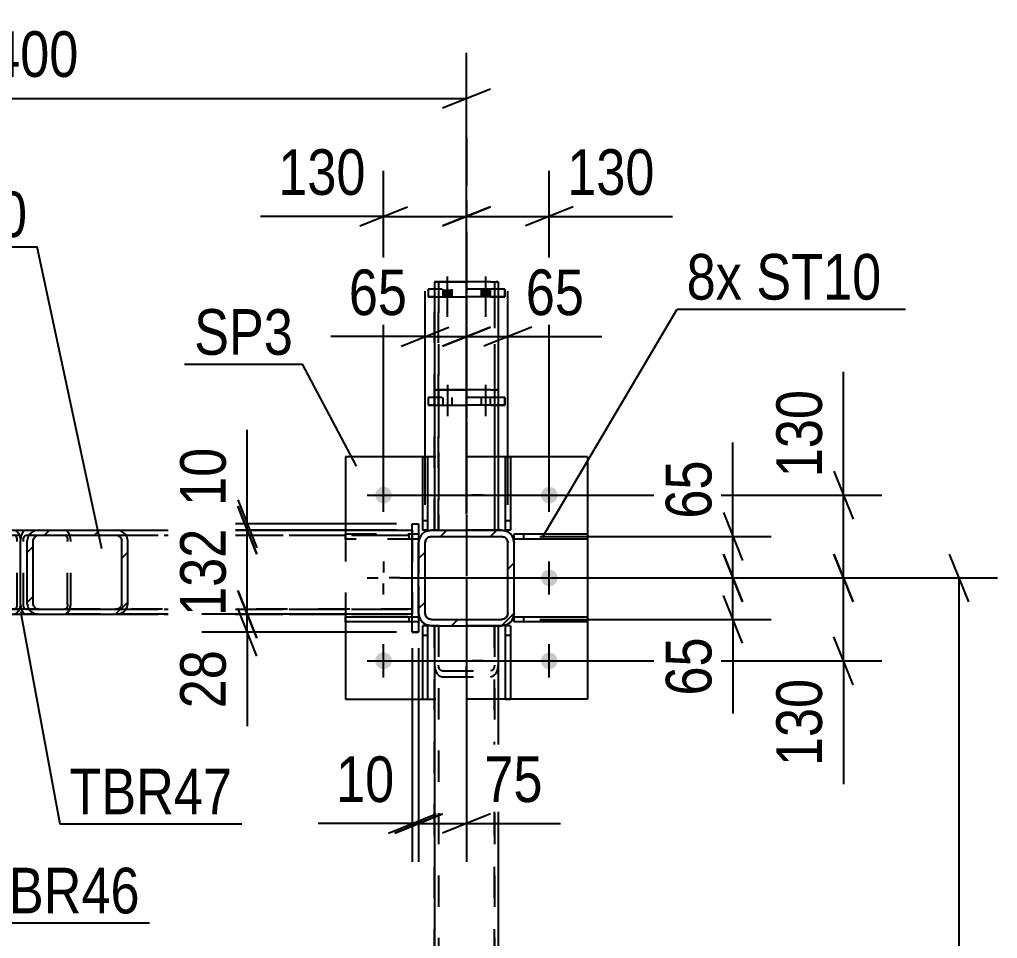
# Model space of a CAD drawing. Header units: millimetres. Extents: x -815 to 374, y -743 to 98.
# Drawn here: x 61.1 to 122.5, y -152.6 to -94.9 of the extents above; entities that cross this region are included whole.
import ezdxf

# ---------------------------------------------------------------- set-up
doc = ezdxf.new("R2010")
doc.units = ezdxf.units.MM
doc.linetypes.add('DXK_LINE_DOT2', pattern=[3.9198, 1.9599, -1.9599])
doc.linetypes.add('DXK_LINE_DOT3', pattern=[5.9187, 2.979, -0.9799, 0.9799, -0.9799])
doc.styles.add('Arial Narrow', font='ARIALN.TTF', dxfattribs={"height": 0.2})

# ---------------------------------------------------------------- blocks, each defined once
blk = doc.blocks.new('Part-232933173-10165 - 10105')
at = {"color": 7, "linetype": 'DXK_LINE_DOT2'}
for p, q in [((85.73, -126.557), (86.13, -126.557)), ((85.73, -133.357), (85.73, -126.557)), ((85.73, -126.557), (86.13, -126.557)), ((86.13, -126.557), (86.13, -133.357)), ((86.13, -133.357), (85.73, -133.357)), ((86.13, -133.357), (85.73, -133.357))]:
    blk.add_line(p, q, dxfattribs=at)
blk = doc.blocks.new('Part-232933173-10258 - 10105')
at = {"color": 2, "linetype": 'Continuous'}
for p, q in [((91.57, -122.356), (91.57, -126.956)), ((91.57, -122.356), (91.89, -122.356)), ((91.89, -122.356), (91.89, -126.956)), ((91.89, -126.956), (91.57, -126.956))]:
    blk.add_line(p, q, dxfattribs=at)
at = {"color": 7, "linetype": 'DXK_LINE_DOT2'}
blk.add_line((91.57, -126.356), (91.89, -126.356), dxfattribs=at)
blk = doc.blocks.new('Part-232933173-46964 - 10105')
at = {"color": 7, "linetype": 'DXK_LINE_DOT3'}
blk.add_line((89.13, -102.316), (89.13, -136.959), dxfattribs=at)
at = {"color": 7, "linetype": 'DXK_LINE_DOT2'}
for p, q in [((87.13, -112.316), (91.13, -112.316)), ((87.13, -126.959), (87.13, -112.316)), ((87.37, -126.959), (87.37, -112.316)), ((90.89, -112.316), (90.89, -126.959)), ((91.13, -112.316), (91.13, -126.959)), ((91.13, -126.959), (87.13, -126.959))]:
    blk.add_line(p, q, dxfattribs=at)
blk = doc.blocks.new('Part-232933173-10166 - 10105')
at = {"color": 2, "linetype": 'Continuous'}
for p, q in [((85.73, -126.557), (85.73, -126.557)), ((85.73, -126.557), (86.13, -126.557)), ((85.73, -133.357), (85.73, -126.557)), ((86.13, -126.557), (86.13, -126.557)), ((86.13, -126.557), (86.13, -127.756)), ((86.13, -132.156), (86.13, -133.357)), ((85.73, -133.357), (85.73, -133.357)), ((86.13, -133.357), (85.73, -133.357)), ((86.13, -133.357), (86.13, -133.357))]:
    blk.add_line(p, q, dxfattribs=at)
at = {"color": 7, "linetype": 'DXK_LINE_DOT2'}
for p, q in [((85.73, -126.557), (86.13, -126.557)), ((86.13, -127.756), (86.13, -132.156)), ((85.73, -133.357), (86.13, -133.357))]:
    blk.add_line(p, q, dxfattribs=at)
blk = doc.blocks.new('Part-232933173-10263 - 10105')
at = {"color": 2, "linetype": 'Continuous'}
for p, q in [((81.53, -132.396), (85.73, -132.396)), ((81.53, -132.716), (81.53, -132.396)), ((85.73, -132.716), (81.53, -132.716))]:
    blk.add_line(p, q, dxfattribs=at)
at = {"color": 7, "linetype": 'DXK_LINE_DOT2'}
for p, q in [((85.53, -132.716), (85.53, -132.396)), ((85.73, -132.396), (86.13, -132.396)), ((86.13, -132.396), (86.13, -132.716)), ((86.13, -132.716), (85.73, -132.716))]:
    blk.add_line(p, q, dxfattribs=at)
blk = doc.blocks.new('Bolt-232933173-10182 - 10105')
at = {"linetype": 'Continuous'}
for points in [[(83.93, -124.236, -1), (83.93, -125.276, -1)], [(94.33, -124.236, -1), (94.33, -125.276, -1)], [(94.33, -129.436, -1), (94.33, -130.476, -1)], [(83.93, -134.636, -1), (83.93, -135.676, -1)], [(94.33, -134.636, -1), (94.33, -135.676, -1)]]:
    blk.add_hatch(color=1, dxfattribs=at).paths.add_polyline_path(points)
at = {"color": 1, "linetype": 'Continuous'}
for p, q in [((83.93, -125.796), (83.93, -123.716)), ((89.13, -123.716), (89.13, -124.409)), ((94.33, -125.796), (94.33, -123.716)), ((82.89, -124.756), (84.97, -124.756)), ((88.09, -124.756), (88.782, -124.756)), ((89.13, -125.796), (89.13, -125.104)), ((90.17, -124.756), (89.477, -124.756)), ((93.29, -124.756), (95.37, -124.756)), ((83.93, -128.916), (83.93, -129.609)), ((94.33, -130.996), (94.33, -128.916)), ((82.89, -129.956), (83.582, -129.956)), ((84.97, -129.956), (84.277, -129.956)), ((93.29, -129.956), (95.37, -129.956)), ((83.93, -130.996), (83.93, -130.304)), ((83.93, -136.196), (83.93, -134.116)), ((89.13, -134.116), (89.13, -134.809)), ((94.33, -136.196), (94.33, -134.116)), ((82.89, -135.156), (84.97, -135.156)), ((88.09, -135.156), (88.782, -135.156)), ((89.13, -136.196), (89.13, -135.504)), ((90.17, -135.156), (89.477, -135.156)), ((93.29, -135.156), (95.37, -135.156))]:
    blk.add_line(p, q, dxfattribs=at)
blk = doc.blocks.new('Part-232933173-10412 - 10105')
at = {"color": 7, "linetype": 'DXK_LINE_DOT2'}
for p, q in [((61.366, -127.005), (61.242, -127.144)), ((61.513, -126.956), (61.366, -127.005)), ((61.513, -126.956), (63.907, -126.956)), ((61.513, -126.956), (85.73, -126.956)), ((63.907, -126.956), (85.73, -126.956)), ((64.053, -127.005), (63.907, -126.956)), ((64.178, -127.144), (64.053, -127.005)), ((85.73, -126.956), (85.73, -132.236)), ((61.159, -127.351), (61.13, -127.596)), ((61.13, -131.596), (61.13, -127.596)), ((61.242, -127.144), (61.159, -127.351)), ((61.321, -127.596), (61.336, -127.474)), ((61.321, -131.596), (61.321, -127.596)), ((61.336, -127.474), (61.378, -127.37)), ((61.378, -127.37), (61.44, -127.301)), ((61.44, -127.301), (61.513, -127.276)), ((61.513, -127.276), (63.907, -127.276)), ((62.322, -127.276), (85.73, -127.276)), ((63.907, -127.276), (85.73, -127.276)), ((63.907, -127.276), (63.98, -127.301)), ((63.98, -127.301), (64.042, -127.37)), ((64.042, -127.37), (64.084, -127.474)), ((64.084, -127.474), (64.098, -127.596)), ((64.098, -131.596), (64.098, -127.596)), ((64.261, -127.351), (64.178, -127.144)), ((64.29, -127.596), (64.261, -127.351)), ((64.29, -131.596), (64.29, -127.596)), ((61.13, -131.596), (61.159, -131.841)), ((61.159, -131.841), (61.242, -132.049)), ((61.336, -131.719), (61.321, -131.596)), ((61.378, -131.822), (61.336, -131.719)), ((61.44, -131.892), (61.378, -131.822)), ((61.513, -131.916), (61.44, -131.892)), ((61.513, -131.916), (63.907, -131.916)), ((62.321, -131.916), (85.73, -131.916)), ((63.98, -131.892), (63.907, -131.916)), ((63.907, -131.916), (85.73, -131.916)), ((64.042, -131.822), (63.98, -131.892)), ((64.084, -131.719), (64.042, -131.822)), ((64.098, -131.596), (64.084, -131.719)), ((64.178, -132.049), (64.261, -131.841)), ((64.261, -131.841), (64.29, -131.596)), ((61.242, -132.049), (61.366, -132.187)), ((61.366, -132.187), (61.513, -132.236)), ((61.513, -132.236), (63.907, -132.236)), ((85.73, -132.236), (61.513, -132.236)), ((63.907, -132.236), (64.053, -132.187)), ((63.907, -132.236), (85.73, -132.236)), ((64.053, -132.187), (64.178, -132.049))]:
    blk.add_line(p, q, dxfattribs=at)
blk = doc.blocks.new('Part-232933173-10243 - 10105')
at = {"color": 2, "linetype": 'Continuous'}
for p, q in [((86.69, -132.956), (86.37, -132.956)), ((86.37, -132.956), (86.37, -137.556)), ((86.69, -132.956), (86.69, -137.556)), ((86.37, -137.556), (86.69, -137.556))]:
    blk.add_line(p, q, dxfattribs=at)
at = {"color": 7, "linetype": 'DXK_LINE_DOT2'}
blk.add_line((86.37, -133.556), (86.69, -133.556), dxfattribs=at)
blk = doc.blocks.new('Part-232933173-10268 - 10105')
at = {"color": 7, "linetype": 'DXK_LINE_DOT2'}
for p, q in [((81.53, -127.196), (86.13, -127.196)), ((81.53, -127.516), (81.53, -127.196)), ((86.13, -127.516), (81.53, -127.516)), ((85.53, -127.516), (85.53, -127.196)), ((86.13, -127.196), (86.13, -127.516))]:
    blk.add_line(p, q, dxfattribs=at)
blk = doc.blocks.new('Part-232933173-10248 - 10105')
at = {"color": 2, "linetype": 'Continuous'}
for p, q in [((91.89, -132.956), (91.57, -132.956)), ((91.57, -132.956), (91.57, -137.556)), ((91.89, -132.956), (91.89, -137.556)), ((91.57, -137.556), (91.89, -137.556))]:
    blk.add_line(p, q, dxfattribs=at)
at = {"color": 7, "linetype": 'DXK_LINE_DOT2'}
blk.add_line((91.57, -133.556), (91.89, -133.556), dxfattribs=at)
blk = doc.blocks.new('Part-232933173-10253 - 10105')
at = {"color": 2, "linetype": 'Continuous'}
for p, q in [((86.37, -122.356), (86.37, -126.956)), ((86.37, -122.356), (86.69, -122.356)), ((86.69, -122.356), (86.69, -126.956)), ((86.69, -126.956), (86.37, -126.956))]:
    blk.add_line(p, q, dxfattribs=at)
at = {"color": 7, "linetype": 'DXK_LINE_DOT2'}
blk.add_line((86.37, -126.356), (86.69, -126.356), dxfattribs=at)
blk = doc.blocks.new('Part-232933173-10273 - 10105')
at = {"color": 2, "linetype": 'Continuous'}
for p, q in [((92.13, -132.716), (92.13, -132.396)), ((92.13, -132.396), (96.73, -132.396)), ((96.73, -132.396), (96.73, -132.716)), ((96.73, -132.716), (92.13, -132.716))]:
    blk.add_line(p, q, dxfattribs=at)
at = {"color": 7, "linetype": 'DXK_LINE_DOT2'}
blk.add_line((92.73, -132.716), (92.73, -132.396), dxfattribs=at)
blk = doc.blocks.new('Part-232933173-10278 - 10105')
at = {"color": 2, "linetype": 'Continuous'}
for p, q in [((92.13, -127.516), (92.13, -127.196)), ((92.13, -127.196), (96.73, -127.196)), ((96.73, -127.516), (92.13, -127.516)), ((96.73, -127.196), (96.73, -127.516))]:
    blk.add_line(p, q, dxfattribs=at)
at = {"color": 7, "linetype": 'DXK_LINE_DOT2'}
blk.add_line((92.73, -127.516), (92.73, -127.196), dxfattribs=at)
blk = doc.blocks.new('Part-232933173-10411 - 10105')
at = {"linetype": 'Continuous'}
h = blk.add_hatch(dxfattribs=at)
h.set_pattern_fill('', scale=0.7, style=0, pattern_type=0)
h.set_pattern_definition([(45, (67.1093, -132.2362), (-1.57154, 1.57154), [])])
h.paths.add_polyline_path([(62.321, -132.236), (67.109, -132.236), (67.402, -132.187), (67.651, -132.049), (67.817, -131.841), (67.875, -131.596), (67.875, -127.596), (67.817, -127.351), (67.651, -127.144), (67.402, -127.005), (67.109, -126.956), (62.321, -126.956), (62.028, -127.005), (61.78, -127.144), (61.614, -127.351), (61.555, -127.596), (61.555, -131.596), (61.614, -131.841), (61.78, -132.049), (62.028, -132.187)])
h.paths.add_polyline_path([(61.968, -131.719), (61.938, -131.596), (61.938, -127.596), (61.968, -127.474), (62.051, -127.37), (62.175, -127.301), (62.321, -127.276), (67.109, -127.276), (67.256, -127.301), (67.38, -127.37), (67.463, -127.474), (67.492, -127.596), (67.492, -131.596), (67.463, -131.719), (67.38, -131.822), (67.256, -131.892), (67.109, -131.916), (62.321, -131.916), (62.175, -131.892), (62.051, -131.822)])
at = {"color": 2, "linetype": 'Continuous'}
for p, q in [((62.321, -126.956), (62.028, -127.005)), ((62.321, -126.956), (67.109, -126.956)), ((67.109, -126.956), (85.73, -126.956)), ((67.402, -127.005), (67.109, -126.956)), ((61.614, -127.351), (61.555, -127.596)), ((61.555, -131.596), (61.555, -127.596)), ((61.938, -127.596), (61.968, -127.474)), ((61.938, -131.596), (61.938, -127.596)), ((62.175, -127.301), (62.321, -127.276)), ((62.321, -127.276), (67.109, -127.276)), ((67.109, -127.276), (67.256, -127.301)), ((67.463, -127.474), (67.492, -127.596)), ((67.492, -131.596), (67.492, -127.596)), ((67.875, -127.596), (67.817, -127.351)), ((67.875, -131.596), (67.875, -127.596)), ((61.555, -131.596), (61.614, -131.841)), ((61.968, -131.719), (61.938, -131.596)), ((62.321, -131.916), (62.175, -131.892)), ((62.321, -131.916), (67.109, -131.916)), ((67.256, -131.892), (67.109, -131.916)), ((67.492, -131.596), (67.463, -131.719)), ((67.817, -131.841), (67.875, -131.596)), ((62.028, -132.187), (62.321, -132.236)), ((62.321, -132.236), (67.109, -132.236)), ((67.109, -132.236), (67.402, -132.187)), ((85.73, -132.236), (67.109, -132.236))]:
    blk.add_line(p, q, dxfattribs=at)
at = {"color": 7, "linetype": 'DXK_LINE_DOT2'}
for p, q in [((62.321, -126.956), (85.73, -126.956)), ((85.73, -126.956), (85.73, -132.236)), ((62.321, -127.276), (85.73, -127.276)), ((67.109, -127.276), (85.73, -127.276)), ((62.321, -131.916), (85.73, -131.916)), ((67.109, -131.916), (85.73, -131.916)), ((62.321, -132.236), (85.73, -132.236))]:
    blk.add_line(p, q, dxfattribs=at)
at = {"color": 2, "linetype": 'Continuous'}
for centre, radius, start, end in [((62.246, -127.687), 0.716, 107.70116, 152.05372), ((67.185, -127.687), 0.716, 27.94628, 72.29879), ((62.284, -127.641), 0.358, 107.70116, 152.05372), ((67.147, -127.641), 0.358, 27.94628, 72.29879), ((62.246, -131.506), 0.716, 207.94628, 252.29879), ((62.284, -131.551), 0.358, 207.94628, 252.29879), ((67.147, -131.551), 0.358, 287.70116, 332.05372), ((67.185, -131.506), 0.716, 287.70116, 332.05372)]:
    blk.add_arc(centre, radius, start, end, dxfattribs=at)
blk = doc.blocks.new('Part-232933173-10422 - 10105')
at = {"color": 2, "linetype": 'Continuous'}
for p, q in [((81.53, -122.356), (81.53, -126.956)), ((87.13, -122.356), (81.53, -122.356)), ((96.73, -122.356), (91.131, -122.356)), ((96.73, -122.356), (96.73, -137.556)), ((81.53, -132.236), (81.53, -137.556)), ((81.53, -137.556), (87.13, -137.556)), ((96.73, -137.556), (91.13, -137.556))]:
    blk.add_line(p, q, dxfattribs=at)
at = {"color": 7, "linetype": 'DXK_LINE_DOT2'}
for p, q in [((87.13, -122.356), (87.166, -122.356)), ((91.131, -122.356), (87.13, -122.356)), ((81.53, -126.956), (81.53, -132.236)), ((91.13, -137.556), (87.13, -137.556))]:
    blk.add_line(p, q, dxfattribs=at)
blk = doc.blocks.new('Part-232933173-10425 - 10105')
at = {"linetype": 'Continuous'}
h = blk.add_hatch(dxfattribs=at)
h.set_pattern_fill('', scale=0.7, style=0, pattern_type=0)
h.set_pattern_definition([(45, (91.3297, -132.9564), (-1.57154, 1.57154), [])])
h.paths.add_polyline_path([(86.93, -132.956), (91.33, -132.956), (91.636, -132.896), (91.895, -132.722), (92.069, -132.463), (92.13, -132.156), (92.13, -127.756), (92.069, -127.45), (91.895, -127.191), (91.636, -127.017), (91.33, -126.956), (86.93, -126.956), (86.624, -127.017), (86.364, -127.191), (86.191, -127.45), (86.13, -127.756), (86.13, -132.156), (86.191, -132.463), (86.364, -132.722), (86.624, -132.896)])
h.paths.add_polyline_path([(86.647, -132.439), (86.56, -132.309), (86.53, -132.156), (86.53, -127.756), (86.56, -127.603), (86.647, -127.474), (86.777, -127.387), (86.93, -127.356), (91.33, -127.356), (91.483, -127.387), (91.613, -127.474), (91.699, -127.603), (91.73, -127.756), (91.73, -132.156), (91.699, -132.309), (91.613, -132.439), (91.483, -132.526), (91.33, -132.556), (86.93, -132.556), (86.777, -132.526)])
at = {"color": 7, "linetype": 'DXK_LINE_DOT2'}
for p, q in [((86.624, -127.017), (86.93, -126.956)), ((91.33, -126.956), (86.93, -126.956)), ((91.33, -126.956), (91.636, -127.017)), ((86.13, -127.756), (86.191, -127.45)), ((86.56, -127.603), (86.53, -127.756)), ((86.93, -127.356), (86.777, -127.387)), ((86.93, -127.356), (91.33, -127.356)), ((91.483, -127.387), (91.33, -127.356)), ((91.73, -127.756), (91.699, -127.603)), ((92.069, -127.45), (92.13, -127.756)), ((86.13, -127.756), (86.13, -132.156)), ((86.13, -127.756), (86.13, -127.756)), ((86.53, -132.156), (86.53, -127.756)), ((91.73, -132.156), (91.73, -127.756)), ((92.13, -132.156), (92.13, -127.756)), ((86.191, -132.463), (86.13, -132.156)), ((86.53, -132.156), (86.56, -132.309)), ((86.777, -132.526), (86.93, -132.556)), ((86.93, -132.556), (91.33, -132.556)), ((91.33, -132.556), (91.483, -132.526)), ((91.699, -132.309), (91.73, -132.156)), ((92.13, -132.156), (92.069, -132.463)), ((86.93, -132.956), (86.624, -132.895)), ((91.33, -132.956), (86.93, -132.956)), ((91.636, -132.895), (91.33, -132.956))]:
    blk.add_line(p, q, dxfattribs=at)
at = {"color": 2, "linetype": 'Continuous'}
for p, q in [((86.93, -126.956), (86.624, -127.017)), ((86.93, -126.956), (86.93, -126.956)), ((86.93, -126.956), (91.33, -126.956)), ((91.33, -126.956), (91.33, -126.956)), ((91.636, -127.017), (91.33, -126.956)), ((86.191, -127.45), (86.13, -127.756)), ((86.53, -127.756), (86.56, -127.603)), ((86.777, -127.387), (86.93, -127.356)), ((86.93, -127.356), (86.93, -127.356)), ((86.93, -127.356), (91.33, -127.356)), ((91.33, -127.356), (91.33, -127.356)), ((91.33, -127.356), (91.483, -127.387)), ((91.699, -127.603), (91.73, -127.756)), ((92.13, -127.756), (92.069, -127.45)), ((86.13, -127.756), (86.13, -127.756)), ((86.13, -132.156), (86.13, -127.756)), ((86.53, -127.756), (86.53, -127.756)), ((86.53, -132.156), (86.53, -127.756)), ((91.73, -127.756), (91.73, -127.756)), ((91.73, -132.156), (91.73, -127.756)), ((92.13, -127.756), (92.13, -127.756)), ((92.13, -132.156), (92.13, -127.756)), ((86.13, -132.156), (86.13, -132.156)), ((86.13, -132.156), (86.191, -132.463)), ((86.53, -132.156), (86.53, -132.156)), ((86.56, -132.309), (86.53, -132.156)), ((86.93, -132.556), (86.777, -132.526)), ((86.93, -132.556), (86.93, -132.556)), ((86.93, -132.556), (91.33, -132.556)), ((91.483, -132.526), (91.33, -132.556)), ((91.33, -132.556), (91.33, -132.556)), ((91.73, -132.156), (91.699, -132.309)), ((91.73, -132.156), (91.73, -132.156)), ((92.069, -132.463), (92.13, -132.156)), ((92.13, -132.156), (92.13, -132.156)), ((86.624, -132.896), (86.93, -132.956)), ((86.93, -132.956), (86.93, -132.956)), ((86.93, -132.956), (91.33, -132.956)), ((91.33, -132.956), (91.636, -132.896)), ((91.33, -132.956), (91.33, -132.956))]:
    blk.add_line(p, q, dxfattribs=at)
at = {"color": 7, "linetype": 'DXK_LINE_DOT2'}
for centre, radius, start, end in [((86.93, -127.756), 0.8, 112.5, 157.5), ((91.33, -127.756), 0.8, 22.5, 67.5), ((86.93, -127.756), 0.4, 112.5, 157.5), ((91.33, -127.756), 0.4, 22.5, 67.5), ((86.93, -132.156), 0.8, 202.5, 247.5), ((86.93, -132.156), 0.4, 202.5, 247.5), ((91.33, -132.156), 0.4, 292.5, 337.5), ((91.33, -132.156), 0.8, 292.5, 337.5)]:
    blk.add_arc(centre, radius, start, end, dxfattribs=at)
at = {"color": 2, "linetype": 'Continuous'}
for centre, radius, start, end in [((86.93, -127.756), 0.8, 112.5, 157.5), ((91.33, -127.756), 0.8, 22.5, 67.5), ((86.93, -127.756), 0.4, 112.5, 157.5), ((91.33, -127.756), 0.4, 22.5, 67.5), ((86.93, -132.156), 0.8, 202.5, 247.5), ((86.93, -132.156), 0.4, 202.5, 247.5), ((91.33, -132.156), 0.4, 292.5, 337.5), ((91.33, -132.156), 0.8, 292.5, 337.5)]:
    blk.add_arc(centre, radius, start, end, dxfattribs=at)
blk = doc.blocks.new('Part-232933173-10463 - 10105')
at = {"color": 7, "linetype": 'DXK_LINE_DOT2'}
for p, q in [((91.13, -132.956), (87.13, -132.956)), ((87.13, -132.956), (87.13, -236.376)), ((87.37, -132.956), (87.37, -251.956)), ((90.89, -132.956), (90.89, -251.956)), ((91.13, -132.956), (91.13, -236.376)), ((87.13, -135.423), (87.166, -135.706)), ((87.388, -135.564), (87.37, -135.423)), ((87.44, -135.684), (87.388, -135.564)), ((90.871, -135.564), (90.819, -135.684)), ((90.89, -135.423), (90.871, -135.564)), ((91.093, -135.706), (91.13, -135.423)), ((87.166, -135.706), (87.27, -135.945)), ((87.27, -135.945), (87.426, -136.106)), ((87.426, -136.106), (87.61, -136.162)), ((87.518, -135.764), (87.44, -135.684)), ((87.61, -135.792), (87.518, -135.764)), ((87.61, -135.792), (90.65, -135.792)), ((87.61, -136.162), (90.65, -136.162)), ((90.742, -135.764), (90.65, -135.792)), ((90.65, -136.162), (90.833, -136.106)), ((90.819, -135.684), (90.742, -135.764)), ((90.833, -136.106), (90.989, -135.945)), ((90.989, -135.945), (91.093, -135.706))]:
    blk.add_line(p, q, dxfattribs=at)
blk = doc.blocks.new('Part-232933173-10468 - 10105')
at = {"color": 7, "linetype": 'DXK_LINE_DOT2'}
for p, q in [((87.13, -251.956), (87.13, -132.956)), ((87.13, -132.956), (91.13, -132.956)), ((87.37, -132.956), (87.37, -251.956)), ((90.89, -251.956), (90.89, -132.956)), ((91.13, -132.956), (91.13, -251.956))]:
    blk.add_line(p, q, dxfattribs=at)
blk = doc.blocks.new('Part-232933173-10473 - 10105')
at = {"color": 2, "linetype": 'Continuous'}
for p, q in [((87.13, -132.956), (87.13, -227.488)), ((91.13, -132.956), (91.13, -227.488))]:
    blk.add_line(p, q, dxfattribs=at)
at = {"color": 7, "linetype": 'DXK_LINE_DOT2'}
for p, q in [((91.13, -132.956), (87.13, -132.956)), ((87.37, -132.956), (87.37, -236.376)), ((90.89, -132.956), (90.89, -236.376))]:
    blk.add_line(p, q, dxfattribs=at)
blk = doc.blocks.new('Part-232933173-10499 - 10105')
at = {"color": 7, "linetype": 'DXK_LINE_DOT2'}
for p, q in [((35.531, -126.956), (59.938, -126.956)), ((35.531, -126.956), (35.531, -126.956)), ((35.531, -126.956), (35.531, -132.236)), ((35.531, -126.956), (58.353, -126.956)), ((36.054, -127.005), (35.907, -126.956)), ((36.178, -127.144), (36.054, -127.005)), ((58.082, -127.144), (58.206, -127.005)), ((58.206, -127.005), (58.353, -126.956)), ((58.353, -126.956), (60.747, -126.956)), ((35.531, -127.276), (58.353, -127.276)), ((35.531, -127.276), (59.938, -127.276)), ((35.907, -127.276), (35.98, -127.3)), ((35.98, -127.3), (36.042, -127.37)), ((36.042, -127.37), (36.084, -127.474)), ((36.084, -127.474), (36.099, -127.596)), ((36.099, -131.596), (36.099, -127.596)), ((36.261, -127.351), (36.178, -127.144)), ((36.29, -127.596), (36.261, -127.351)), ((36.29, -131.596), (36.29, -127.596)), ((57.97, -127.596), (57.999, -127.351)), ((57.97, -131.596), (57.97, -127.596)), ((57.999, -127.351), (58.082, -127.144)), ((58.176, -127.474), (58.161, -127.596)), ((58.161, -131.596), (58.161, -127.596)), ((58.218, -127.37), (58.176, -127.474)), ((58.28, -127.301), (58.218, -127.37)), ((58.353, -127.276), (58.28, -127.301)), ((58.353, -127.276), (60.747, -127.276)), ((60.82, -127.301), (60.747, -127.276)), ((60.882, -127.37), (60.82, -127.301)), ((60.924, -127.474), (60.882, -127.37)), ((60.938, -127.596), (60.924, -127.474)), ((60.938, -131.596), (60.938, -127.596)), ((35.531, -131.916), (58.353, -131.916)), ((35.531, -131.916), (35.907, -131.916)), ((35.98, -131.892), (35.907, -131.916)), ((35.907, -131.916), (60.586, -131.916)), ((36.042, -131.822), (35.98, -131.892)), ((36.084, -131.719), (36.042, -131.822)), ((36.099, -131.596), (36.084, -131.719)), ((36.178, -132.049), (36.261, -131.841)), ((36.261, -131.841), (36.29, -131.596)), ((57.999, -131.841), (57.97, -131.596)), ((58.082, -132.049), (57.999, -131.841)), ((58.161, -131.596), (58.176, -131.719)), ((58.176, -131.719), (58.218, -131.822)), ((58.218, -131.822), (58.28, -131.892)), ((58.28, -131.892), (58.353, -131.916)), ((58.353, -131.916), (60.747, -131.916)), ((60.747, -131.916), (60.82, -131.892)), ((60.82, -131.892), (60.882, -131.822)), ((60.882, -131.822), (60.924, -131.719)), ((60.924, -131.719), (60.938, -131.596)), ((35.531, -132.236), (58.353, -132.236)), ((35.531, -132.236), (59.939, -132.236)), ((35.907, -132.236), (36.054, -132.187)), ((36.054, -132.187), (36.178, -132.049)), ((58.206, -132.187), (58.082, -132.049)), ((58.353, -132.236), (58.206, -132.187)), ((58.353, -132.236), (60.747, -132.236))]:
    blk.add_line(p, q, dxfattribs=at)
at = {"color": 2, "linetype": 'Continuous'}
for p, q in [((59.938, -126.956), (60.747, -126.956)), ((60.747, -126.956), (60.893, -127.005)), ((60.893, -127.005), (61.018, -127.144)), ((61.018, -127.144), (61.101, -127.351)), ((61.101, -127.351), (61.13, -127.596)), ((61.13, -131.596), (61.13, -127.596)), ((61.101, -131.841), (61.018, -132.049)), ((61.13, -131.596), (61.101, -131.841)), ((59.939, -132.236), (60.747, -132.236)), ((60.893, -132.187), (60.747, -132.236)), ((61.018, -132.049), (60.893, -132.187))]:
    blk.add_line(p, q, dxfattribs=at)
blk = doc.blocks.new('Part-232933173-10504 - 10105')
at = {"color": 7, "linetype": 'DXK_LINE_DOT2'}
for p, q in [((35.531, -126.956), (60.747, -126.956)), ((35.531, -126.956), (35.531, -132.236)), ((35.531, -126.956), (85.73, -126.956)), ((62.322, -126.956), (85.73, -126.956)), ((85.73, -126.956), (85.73, -132.236)), ((35.531, -127.276), (85.73, -127.276)), ((35.531, -127.276), (85.73, -127.276)), ((35.531, -131.916), (85.73, -131.916)), ((85.73, -131.916), (35.531, -131.916)), ((35.531, -132.236), (60.747, -132.236)), ((35.531, -132.236), (85.73, -132.236)), ((62.321, -132.236), (85.73, -132.236))]:
    blk.add_line(p, q, dxfattribs=at)
at = {"color": 2, "linetype": 'Continuous'}
for p, q in [((60.747, -126.956), (62.322, -126.956)), ((60.747, -132.236), (62.321, -132.236))]:
    blk.add_line(p, q, dxfattribs=at)
blk = doc.blocks.new('Part-232933173-46950 - 10105')
at = {"color": 2, "linetype": 'Continuous'}
for p, q in [((87.13, -111.356), (87.13, -126.956)), ((90.65, -111.356), (87.13, -111.356)), ((90.65, -111.356), (91.13, -111.356)), ((91.13, -111.356), (91.13, -118.154))]:
    blk.add_line(p, q, dxfattribs=at)
at = {"color": 7, "linetype": 'DXK_LINE_DOT2'}
for p, q in [((87.37, -111.356), (87.37, -126.959)), ((90.89, -111.356), (90.89, -126.959)), ((91.093, -111.356), (90.989, -111.356)), ((91.13, -111.356), (91.093, -111.356)), ((91.13, -118.154), (91.13, -126.959)), ((87.13, -126.956), (87.13, -126.959)), ((91.13, -126.959), (87.13, -126.959))]:
    blk.add_line(p, q, dxfattribs=at)
blk = doc.blocks.new('Part-232933173-46953 - 10105')
at = {"color": 7, "linetype": 'DXK_LINE_DOT2'}
for p, q in [((87.13, -111.356), (91.13, -111.356)), ((87.13, -126.959), (87.13, -111.356)), ((87.37, -126.959), (87.37, -111.356)), ((90.89, -111.356), (90.89, -126.959)), ((91.13, -111.356), (91.13, -126.959)), ((91.13, -126.959), (87.13, -126.959))]:
    blk.add_line(p, q, dxfattribs=at)
blk = doc.blocks.new('Part-232933173-46956 - 10105')
at = {"color": 7, "linetype": 'DXK_LINE_DOT3'}
blk.add_line((89.13, -102.316), (89.13, -136.959), dxfattribs=at)
at = {"color": 7, "linetype": 'DXK_LINE_DOT2'}
for p, q in [((87.13, -112.316), (91.13, -112.316)), ((87.13, -126.959), (87.13, -112.316)), ((87.37, -126.959), (87.37, -112.316)), ((90.89, -112.316), (90.89, -126.959)), ((91.13, -112.316), (91.13, -126.959)), ((91.13, -126.959), (87.13, -126.959))]:
    blk.add_line(p, q, dxfattribs=at)
blk = doc.blocks.new('Part-232933173-46957 - 10105')
at = {"color": 2, "linetype": 'Continuous'}
for p, q in [((86.73, -111.836), (86.73, -112.316)), ((87.13, -111.836), (86.73, -111.836)), ((87.13, -112.316), (86.73, -112.316)), ((91.53, -111.836), (91.13, -111.836)), ((91.53, -112.316), (91.13, -112.316)), ((91.53, -111.836), (91.53, -112.316))]:
    blk.add_line(p, q, dxfattribs=at)
at = {"color": 7, "linetype": 'DXK_LINE_DOT2'}
for p, q in [((87.13, -111.836), (87.166, -111.836)), ((87.166, -111.836), (87.13, -111.836)), ((87.13, -112.316), (87.166, -112.316)), ((87.166, -112.316), (87.13, -112.316)), ((91.13, -111.836), (87.166, -111.836)), ((91.13, -112.316), (87.166, -112.316))]:
    blk.add_line(p, q, dxfattribs=at)
blk = doc.blocks.new('Part-232933173-46960 - 10105')
at = {"color": 7, "linetype": 'DXK_LINE_DOT3'}
blk.add_line((89.13, -102.316), (89.13, -136.959), dxfattribs=at)
at = {"color": 7, "linetype": 'DXK_LINE_DOT2'}
for p, q in [((87.13, -112.316), (91.13, -112.316)), ((87.13, -126.959), (87.13, -112.316)), ((87.37, -126.959), (87.37, -112.316)), ((90.89, -112.316), (90.89, -126.959)), ((91.13, -112.316), (91.13, -126.959)), ((91.13, -126.959), (87.13, -126.959))]:
    blk.add_line(p, q, dxfattribs=at)
blk = doc.blocks.new('Part-232933173-46961 - 10105')
at = {"color": 7, "linetype": 'DXK_LINE_DOT2'}
for p, q in [((91.53, -111.836), (86.73, -111.836)), ((86.73, -111.836), (86.73, -112.316)), ((86.73, -112.316), (91.53, -112.316)), ((91.53, -112.316), (91.53, -111.836))]:
    blk.add_line(p, q, dxfattribs=at)
blk = doc.blocks.new('Part-232933173-46965 - 10105')
at = {"color": 7, "linetype": 'DXK_LINE_DOT2'}
for p, q in [((91.53, -111.836), (86.73, -111.836)), ((86.73, -111.836), (86.73, -112.316)), ((86.73, -112.316), (91.53, -112.316)), ((91.53, -112.316), (91.53, -111.836))]:
    blk.add_line(p, q, dxfattribs=at)
blk = doc.blocks.new('Part-232933173-46975 - 10105')
at = {"color": 2, "linetype": 'Continuous'}
for p, q in [((87.131, -118.154), (87.131, -126.956)), ((90.651, -118.154), (87.131, -118.154)), ((90.651, -118.154), (91.131, -118.154)), ((91.131, -118.154), (91.131, -126.956))]:
    blk.add_line(p, q, dxfattribs=at)
at = {"color": 7, "linetype": 'DXK_LINE_DOT2'}
for p, q in [((87.371, -118.154), (87.371, -126.96)), ((90.891, -118.154), (90.891, -126.96)), ((91.094, -118.154), (90.99, -118.154)), ((91.131, -118.154), (91.094, -118.154)), ((87.131, -126.956), (87.131, -126.96)), ((91.131, -126.96), (87.131, -126.96)), ((91.131, -126.956), (91.131, -126.96))]:
    blk.add_line(p, q, dxfattribs=at)
blk = doc.blocks.new('Part-232933173-46976 - 10105')
at = {"color": 7, "linetype": 'DXK_LINE_DOT2'}
for p, q in [((87.131, -118.154), (91.131, -118.154)), ((87.131, -126.96), (87.131, -118.154)), ((87.371, -126.96), (87.371, -118.154)), ((90.891, -118.154), (90.891, -126.96)), ((91.131, -118.154), (91.131, -126.96)), ((91.131, -126.96), (87.131, -126.96))]:
    blk.add_line(p, q, dxfattribs=at)
blk = doc.blocks.new('Part-232933173-46977 - 10105')
at = {"color": 7, "linetype": 'DXK_LINE_DOT3'}
blk.add_line((89.131, -109.114), (89.131, -136.96), dxfattribs=at)
at = {"color": 7, "linetype": 'DXK_LINE_DOT2'}
for p, q in [((87.131, -119.114), (91.131, -119.114)), ((87.131, -126.96), (87.131, -119.114)), ((87.371, -126.96), (87.371, -119.114)), ((90.891, -119.114), (90.891, -126.96)), ((91.131, -119.114), (91.131, -126.96)), ((91.131, -126.96), (87.131, -126.96))]:
    blk.add_line(p, q, dxfattribs=at)
blk = doc.blocks.new('Part-232933173-46978 - 10105')
at = {"color": 2, "linetype": 'Continuous'}
for p, q in [((86.731, -118.634), (86.731, -119.114)), ((87.13, -118.634), (86.731, -118.634)), ((91.531, -118.634), (91.131, -118.634)), ((91.531, -118.634), (91.531, -119.114)), ((87.13, -119.114), (86.731, -119.114)), ((91.531, -119.114), (91.131, -119.114))]:
    blk.add_line(p, q, dxfattribs=at)
at = {"color": 7, "linetype": 'DXK_LINE_DOT2'}
for p, q in [((87.13, -118.634), (87.166, -118.634)), ((87.166, -118.634), (87.13, -118.634)), ((91.131, -118.634), (87.166, -118.634)), ((87.13, -119.114), (87.166, -119.114)), ((87.166, -119.114), (87.13, -119.114)), ((91.131, -119.114), (87.166, -119.114))]:
    blk.add_line(p, q, dxfattribs=at)
blk = doc.blocks.new('Part-232933173-46979 - 10105')
at = {"color": 7, "linetype": 'DXK_LINE_DOT3'}
blk.add_line((89.131, -109.114), (89.131, -136.96), dxfattribs=at)
at = {"color": 7, "linetype": 'DXK_LINE_DOT2'}
for p, q in [((87.131, -119.114), (91.131, -119.114)), ((87.131, -126.96), (87.131, -119.114)), ((87.371, -126.96), (87.371, -119.114)), ((90.891, -119.114), (90.891, -126.96)), ((91.131, -119.114), (91.131, -126.96)), ((91.131, -126.96), (87.131, -126.96))]:
    blk.add_line(p, q, dxfattribs=at)
blk = doc.blocks.new('Part-232933173-46980 - 10105')
at = {"color": 7, "linetype": 'DXK_LINE_DOT2'}
for p, q in [((91.531, -118.634), (86.731, -118.634)), ((86.731, -118.634), (86.731, -119.114)), ((91.531, -119.114), (91.531, -118.634)), ((86.731, -119.114), (91.531, -119.114))]:
    blk.add_line(p, q, dxfattribs=at)
blk = doc.blocks.new('Bolt-232933173-47021 - 10105')
at = {"linetype": 'Continuous'}
for points in [[(87.65, -112.316), (88.21, -112.316), (88.21, -111.836), (87.65, -111.836)], [(87.65, -112.316), (88.21, -112.316), (88.21, -111.836), (87.65, -111.836)], [(90.05, -112.316), (90.61, -112.316), (90.61, -111.836), (90.05, -111.836)], [(90.05, -112.316), (90.61, -112.316), (90.61, -111.836), (90.05, -111.836)]]:
    blk.add_hatch(color=1, dxfattribs=at).paths.add_polyline_path(points)
at = {"color": 1, "linetype": 'Continuous'}
for p, q in [((87.93, -111.036), (87.93, -113.556)), ((87.93, -111.036), (87.93, -113.556)), ((90.33, -111.036), (90.33, -113.556)), ((90.33, -111.036), (90.33, -113.556)), ((87.65, -111.836), (87.65, -112.316)), ((87.65, -111.836), (87.65, -112.316)), ((88.21, -111.836), (88.21, -112.316)), ((88.21, -111.836), (88.21, -112.316)), ((90.05, -111.836), (90.05, -112.316)), ((90.05, -111.836), (90.05, -112.316)), ((90.61, -111.836), (90.61, -112.316)), ((90.61, -111.836), (90.61, -112.316))]:
    blk.add_line(p, q, dxfattribs=at)
blk = doc.blocks.new('Bolt-232933173-47023 - 10105')
at = {"linetype": 'Continuous'}
for points in [[(87.65, -112.316), (88.21, -112.316), (88.21, -111.836), (87.65, -111.836)], [(87.65, -112.316), (88.21, -112.316), (88.21, -111.836), (87.65, -111.836)], [(90.05, -112.316), (90.61, -112.316), (90.61, -111.836), (90.05, -111.836)], [(90.05, -112.316), (90.61, -112.316), (90.61, -111.836), (90.05, -111.836)]]:
    blk.add_hatch(color=1, dxfattribs=at).paths.add_polyline_path(points)
at = {"color": 1, "linetype": 'Continuous'}
for p, q in [((87.93, -111.036), (87.93, -113.556)), ((87.93, -111.036), (87.93, -113.556)), ((90.33, -111.036), (90.33, -113.556)), ((90.33, -111.036), (90.33, -113.556)), ((87.65, -111.836), (87.65, -112.316)), ((87.65, -111.836), (87.65, -112.316)), ((88.21, -111.836), (88.21, -112.316)), ((88.21, -111.836), (88.21, -112.316)), ((90.05, -111.836), (90.05, -112.316)), ((90.05, -111.836), (90.05, -112.316)), ((90.61, -111.836), (90.61, -112.316)), ((90.61, -111.836), (90.61, -112.316))]:
    blk.add_line(p, q, dxfattribs=at)
blk = doc.blocks.new('Bolt-232933173-47025 - 10105')
at = {"linetype": 'Continuous'}
for points in [[(87.65, -112.316), (88.21, -112.316), (88.21, -111.836), (87.65, -111.836)], [(87.65, -112.316), (88.21, -112.316), (88.21, -111.836), (87.65, -111.836)], [(90.05, -112.316), (90.61, -112.316), (90.61, -111.836), (90.05, -111.836)], [(90.05, -112.316), (90.61, -112.316), (90.61, -111.836), (90.05, -111.836)]]:
    blk.add_hatch(color=1, dxfattribs=at).paths.add_polyline_path(points)
at = {"color": 1, "linetype": 'Continuous'}
for p, q in [((87.93, -111.036), (87.93, -113.556)), ((87.93, -111.036), (87.93, -113.556)), ((90.33, -111.036), (90.33, -113.556)), ((90.33, -111.036), (90.33, -113.556)), ((87.65, -111.836), (87.65, -112.316)), ((87.65, -111.836), (87.65, -112.316)), ((88.21, -111.836), (88.21, -112.316)), ((88.21, -111.836), (88.21, -112.316)), ((90.05, -111.836), (90.05, -112.316)), ((90.05, -111.836), (90.05, -112.316)), ((90.61, -111.836), (90.61, -112.316)), ((90.61, -111.836), (90.61, -112.316))]:
    blk.add_line(p, q, dxfattribs=at)
blk = doc.blocks.new('Bolt-232933173-47030 - 10105')
at = {"color": 1, "linetype": 'DXK_LINE_DOT2'}
for p, q in [((87.931, -117.834), (87.931, -120.354)), ((87.931, -117.834), (87.931, -120.354)), ((90.331, -117.834), (90.331, -120.354)), ((90.331, -117.834), (90.331, -120.354)), ((87.651, -118.634), (87.651, -119.114)), ((87.651, -118.634), (87.651, -119.114)), ((88.211, -118.634), (88.211, -119.114)), ((88.211, -118.634), (88.211, -119.114)), ((90.051, -118.634), (90.051, -119.114)), ((90.051, -118.634), (90.051, -119.114)), ((90.611, -118.634), (90.611, -119.114)), ((90.611, -118.634), (90.611, -119.114))]:
    blk.add_line(p, q, dxfattribs=at)
blk = doc.blocks.new('Bolt-232933173-47031 - 10105')
at = {"color": 1, "linetype": 'DXK_LINE_DOT2'}
for p, q in [((87.931, -117.834), (87.931, -120.354)), ((87.931, -117.834), (87.931, -120.354)), ((90.331, -117.834), (90.331, -120.354)), ((90.331, -117.834), (90.331, -120.354)), ((87.651, -118.634), (87.651, -119.114)), ((87.651, -118.634), (87.651, -119.114)), ((88.211, -118.634), (88.211, -119.114)), ((88.211, -118.634), (88.211, -119.114)), ((90.051, -118.634), (90.051, -119.114)), ((90.051, -118.634), (90.051, -119.114)), ((90.611, -118.634), (90.611, -119.114)), ((90.611, -118.634), (90.611, -119.114))]:
    blk.add_line(p, q, dxfattribs=at)
blk = doc.blocks.new('StraightDimension-232933173-42620 - 10105')
at = {"color": 7, "linetype": 'Continuous'}
for p, q in [((89.13, -123.756), (89.13, -104.407)), ((94.33, -123.756), (94.33, -104.407)), ((87.63, -107.857), (90.63, -106.657)), ((95.83, -106.657), (92.83, -107.857)), ((89.13, -107.257), (94.33, -107.257)), ((94.33, -107.257), (102.064, -107.257)), ((94.33, -107.257), (102.064, -107.257))]:
    blk.add_line(p, q, dxfattribs=at)
at = {"color": 0}
blk.add_wipeout([(101.539, -106.507), (101.539, -102.307), (94.855, -102.307), (94.855, -106.507)], dxfattribs=at)
at = {"color": 3, "style": 'Arial Narrow'}
blk.add_text('130', height=2.8633, dxfattribs=at).set_placement((95.455, -105.907))
blk = doc.blocks.new('StraightDimension-232933173-42618 - 10105')
at = {"color": 7, "linetype": 'Continuous'}
for p, q in [((83.93, -123.756), (83.93, -104.407)), ((89.13, -123.756), (89.13, -104.407)), ((82.43, -107.857), (85.43, -106.657)), ((90.63, -106.657), (87.63, -107.857)), ((83.93, -107.257), (76.195, -107.257)), ((83.93, -107.257), (76.195, -107.257)), ((83.93, -107.257), (89.13, -107.257))]:
    blk.add_line(p, q, dxfattribs=at)
at = {"color": 0}
blk.add_wipeout([(83.405, -106.507), (83.405, -102.307), (76.72, -102.307), (76.72, -106.507)], dxfattribs=at)
at = {"color": 3, "style": 'Arial Narrow'}
blk.add_text('130', height=2.8633, dxfattribs=at).set_placement((77.32, -105.907))
blk = doc.blocks.new('StraightDimension-232933173-10556 - 10105')
at = {"color": 7, "linetype": 'Continuous'}
for p, q in [((33.131, -125.956), (33.131, -97)), ((89.13, -125.956), (89.13, -97)), ((34.631, -99.25), (31.631, -100.45)), ((87.63, -100.45), (90.63, -99.25)), ((33.131, -99.85), (89.13, -99.85))]:
    blk.add_line(p, q, dxfattribs=at)
at = {"color": 0}
blk.add_wipeout([(65.386, -99.1), (65.386, -94.9), (56.874, -94.9), (56.874, -99.1)], dxfattribs=at)
at = {"color": 3, "style": 'Arial Narrow'}
blk.add_text('1400', height=2.8633, dxfattribs=at).set_placement((57.474, -98.5))
blk = doc.blocks.new('StraightDimension-232933173-10567 - 10105')
at = {"color": 7, "linetype": 'Continuous'}
for p, q in [((120.659, -131.456), (119.459, -128.456)), ((93.13, -129.956), (122.459, -129.956)), ((120.059, -254.956), (120.059, -129.956))]:
    blk.add_line(p, q, dxfattribs=at)
blk = doc.blocks.new('StraightDimension-232933173-10742 - 10105')
at = {"color": 7, "linetype": 'Continuous'}
for p, q in [((75.374, -126.557), (75.374, -120.651)), ((75.374, -126.557), (75.374, -120.651)), ((74.774, -125.057), (75.974, -128.057)), ((75.974, -128.457), (74.774, -125.457)), ((84.73, -126.557), (72.524, -126.557)), ((84.73, -126.957), (72.524, -126.957)), ((75.374, -126.957), (75.374, -126.557))]:
    blk.add_line(p, q, dxfattribs=at)
at = {"color": 0}
blk.add_wipeout([(74.624, -121.176), (70.424, -121.176), (70.424, -126.032), (74.624, -126.032)], dxfattribs=at)
at = {"color": 3, "style": 'Arial Narrow'}
blk.add_text('10', height=2.8633, rotation=90.00021, dxfattribs=at).set_placement((74.024, -125.432))
blk = doc.blocks.new('StraightDimension-232933173-10765 - 10105')
at = {"color": 7, "linetype": 'Continuous'}
for p, q in [((74.774, -125.457), (75.974, -128.457)), ((84.73, -126.957), (72.524, -126.957)), ((75.374, -132.236), (75.374, -126.957)), ((75.974, -133.736), (74.774, -130.736)), ((84.73, -132.236), (72.524, -132.236))]:
    blk.add_line(p, q, dxfattribs=at)
at = {"color": 0}
blk.add_wipeout([(74.624, -126.254), (70.424, -126.254), (70.424, -132.939), (74.624, -132.939)], dxfattribs=at)
at = {"color": 3, "style": 'Arial Narrow'}
blk.add_text('132', height=2.8633, rotation=90.00021, dxfattribs=at).set_placement((74.024, -132.339))
blk = doc.blocks.new('StraightDimension-232933173-10786 - 10105')
at = {"color": 7, "linetype": 'Continuous'}
for p, q in [((74.774, -130.736), (75.974, -133.736)), ((75.974, -134.857), (74.774, -131.857)), ((84.73, -132.236), (72.524, -132.236)), ((75.374, -133.357), (75.374, -132.236)), ((84.73, -133.357), (72.524, -133.357)), ((75.374, -133.357), (75.374, -139.263)), ((75.374, -133.357), (75.374, -139.263))]:
    blk.add_line(p, q, dxfattribs=at)
at = {"color": 0}
blk.add_wipeout([(74.624, -133.882), (70.424, -133.882), (70.424, -138.738), (74.624, -138.738)], dxfattribs=at)
at = {"color": 3, "style": 'Arial Narrow'}
blk.add_text('28', height=2.8633, rotation=90.00021, dxfattribs=at).set_placement((74.024, -138.138))
blk = doc.blocks.new('StraightDimension-232933173-42652 - 10105')
at = {"color": 7, "linetype": 'Continuous'}
for p, q in [((112.194, -128.456), (113.394, -131.456)), ((84.93, -129.956), (115.194, -129.956)), ((112.794, -135.156), (112.794, -129.956)), ((113.394, -136.656), (112.194, -133.656)), ((84.93, -135.156), (115.194, -135.156)), ((112.794, -135.156), (112.794, -142.891)), ((112.794, -135.156), (112.794, -142.891))]:
    blk.add_line(p, q, dxfattribs=at)
at = {"color": 0}
blk.add_wipeout([(112.044, -135.681), (107.844, -135.681), (107.844, -142.366), (112.044, -142.366)], dxfattribs=at)
at = {"color": 3, "style": 'Arial Narrow'}
blk.add_text('130', height=2.8633, rotation=90.00021, dxfattribs=at).set_placement((111.444, -141.766))
blk = doc.blocks.new('StraightDimension-232933173-42654 - 10105')
at = {"color": 7, "linetype": 'Continuous'}
for p, q in [((112.794, -124.756), (112.794, -117.022)), ((112.794, -124.756), (112.794, -117.022)), ((112.194, -123.256), (113.394, -126.256)), ((84.93, -124.756), (115.194, -124.756)), ((112.794, -129.956), (112.794, -124.756)), ((113.394, -131.456), (112.194, -128.456)), ((84.93, -129.956), (115.194, -129.956))]:
    blk.add_line(p, q, dxfattribs=at)
at = {"color": 0}
blk.add_wipeout([(112.044, -117.547), (107.844, -117.547), (107.844, -124.231), (112.044, -124.231)], dxfattribs=at)
at = {"color": 3, "style": 'Arial Narrow'}
blk.add_text('130', height=2.8633, rotation=90.00021, dxfattribs=at).set_placement((111.444, -123.631))
blk = doc.blocks.new('StraightDimension-232933173-55991 - 10105')
at = {"color": 7, "linetype": 'Continuous'}
for p, q in [((105.857, -127.356), (105.857, -121.45)), ((105.857, -127.356), (105.857, -121.45)), ((105.257, -125.856), (106.457, -128.856)), ((93.73, -127.356), (108.257, -127.356)), ((105.857, -129.956), (105.857, -127.356)), ((106.457, -131.456), (105.257, -128.456)), ((93.13, -129.956), (108.257, -129.956))]:
    blk.add_line(p, q, dxfattribs=at)
at = {"color": 0}
blk.add_wipeout([(105.107, -121.975), (100.907, -121.975), (100.907, -126.831), (105.107, -126.831)], dxfattribs=at)
at = {"color": 3, "style": 'Arial Narrow'}
blk.add_text('65', height=2.8633, rotation=90.00021, dxfattribs=at).set_placement((104.507, -126.231))
blk = doc.blocks.new('StraightDimension-232933173-55992 - 10105')
at = {"color": 7, "linetype": 'Continuous'}
for p, q in [((105.257, -128.456), (106.457, -131.456)), ((93.13, -129.956), (108.257, -129.956)), ((105.857, -132.556), (105.857, -129.956)), ((106.457, -134.056), (105.257, -131.056)), ((93.73, -132.556), (108.257, -132.556)), ((105.857, -132.556), (105.857, -138.463)), ((105.857, -132.556), (105.857, -138.463))]:
    blk.add_line(p, q, dxfattribs=at)
at = {"color": 0}
blk.add_wipeout([(105.107, -133.081), (100.907, -133.081), (100.907, -137.938), (105.107, -137.938)], dxfattribs=at)
at = {"color": 3, "style": 'Arial Narrow'}
blk.add_text('65', height=2.8633, rotation=90.00021, dxfattribs=at).set_placement((104.507, -137.338))
blk = doc.blocks.new('StraightDimension-232933173-56073 - 10105')
at = {"color": 7, "linetype": 'Continuous'}
for p, q in [((89.13, -125.956), (89.13, -111.955)), ((91.73, -125.356), (91.73, -111.955)), ((87.63, -115.405), (90.63, -114.205)), ((93.23, -114.205), (90.23, -115.405)), ((89.13, -114.805), (91.73, -114.805)), ((91.73, -114.805), (97.636, -114.805)), ((91.73, -114.805), (97.636, -114.805))]:
    blk.add_line(p, q, dxfattribs=at)
at = {"color": 0}
blk.add_wipeout([(97.111, -114.055), (97.111, -109.855), (92.255, -109.855), (92.255, -114.055)], dxfattribs=at)
at = {"color": 3, "style": 'Arial Narrow'}
blk.add_text('65', height=2.8633, dxfattribs=at).set_placement((92.855, -113.455))
blk = doc.blocks.new('StraightDimension-232933173-56074 - 10105')
at = {"color": 7, "linetype": 'Continuous'}
for p, q in [((86.53, -125.356), (86.53, -111.955)), ((89.13, -125.956), (89.13, -111.955)), ((85.03, -115.405), (88.03, -114.205)), ((90.63, -114.205), (87.63, -115.405)), ((86.53, -114.805), (80.623, -114.805)), ((86.53, -114.805), (80.623, -114.805)), ((86.53, -114.805), (89.13, -114.805))]:
    blk.add_line(p, q, dxfattribs=at)
at = {"color": 0}
blk.add_wipeout([(86.005, -114.055), (86.005, -109.855), (81.148, -109.855), (81.148, -114.055)], dxfattribs=at)
at = {"color": 3, "style": 'Arial Narrow'}
blk.add_text('65', height=2.8633, dxfattribs=at).set_placement((81.748, -113.455))
blk = doc.blocks.new('StraightDimension-232933173-57166 - 10105')
at = {"color": 7, "linetype": 'Continuous'}
for p, q in [((89.131, -131.006), (89.131, -147.774)), ((86.13, -134.357), (86.13, -147.774)), ((84.63, -145.974), (87.63, -144.774)), ((90.631, -144.774), (87.631, -145.974)), ((86.13, -145.374), (89.131, -145.374)), ((89.131, -145.374), (95.037, -145.374)), ((89.131, -145.374), (95.037, -145.374))]:
    blk.add_line(p, q, dxfattribs=at)
at = {"color": 0}
blk.add_wipeout([(94.512, -144.624), (94.512, -140.424), (89.656, -140.424), (89.656, -144.624)], dxfattribs=at)
at = {"color": 3, "style": 'Arial Narrow'}
blk.add_text('75', height=2.8633, dxfattribs=at).set_placement((90.256, -144.024))
blk = doc.blocks.new('StraightDimension-232933173-57167 - 10105')
at = {"color": 7, "linetype": 'Continuous'}
for p, q in [((85.73, -134.357), (85.73, -147.774)), ((86.13, -134.357), (86.13, -147.774)), ((84.23, -145.974), (87.23, -144.774)), ((87.63, -144.774), (84.63, -145.974)), ((85.73, -145.374), (79.823, -145.374)), ((85.73, -145.374), (79.823, -145.374)), ((85.73, -145.374), (86.13, -145.374))]:
    blk.add_line(p, q, dxfattribs=at)
at = {"color": 0}
blk.add_wipeout([(85.205, -144.624), (85.205, -140.424), (80.348, -140.424), (80.348, -144.624)], dxfattribs=at)
at = {"color": 3, "style": 'Arial Narrow'}
blk.add_text('10', height=2.8633, dxfattribs=at).set_placement((80.948, -144.024))
blk = doc.blocks.new('Mark-232933173-10418 - 10105')
at = {"color": 30, "linetype": 'Continuous'}
for p in [(71.437, -116.544), (82.236, -122.933)]:
    blk.add_line(p, (78.848, -116.544), dxfattribs=at)
at = {"color": 0}
blk.add_wipeout([(78.248, -115.944), (78.248, -112.944), (72.037, -112.944), (72.037, -115.944)], dxfattribs=at)
blk.add_wipeout([(78.248, -115.944), (78.248, -112.944), (72.037, -112.944), (72.037, -115.944)], dxfattribs=at)
at = {"color": 3, "style": 'Arial Narrow'}
blk.add_text('SP3', height=2.8633, dxfattribs=at).set_placement((72.037, -115.944))
blk = doc.blocks.new('MarkSet-232933173-10920 - 10105')
at = {"color": 30, "linetype": 'Continuous'}
for p, q in [((93.873, -127.443), (102.352, -113.08)), ((102.352, -113.08), (116.678, -113.08))]:
    blk.add_line(p, q, dxfattribs=at)
at = {"color": 0}
for points in [[(106.424, -112.48), (106.424, -109.48), (102.952, -109.48), (102.952, -112.48)], [(115.178, -112.48), (115.178, -109.48), (107.324, -109.48), (107.324, -112.48)]]:
    blk.add_wipeout(points, dxfattribs=at)
for points in [[(106.424, -112.48), (106.424, -109.48), (102.952, -109.48), (102.952, -112.48)], [(115.178, -112.48), (115.178, -109.48), (107.324, -109.48), (107.324, -112.48)]]:
    blk.add_wipeout(points, dxfattribs=at)
at = {"color": 3, "style": 'Arial Narrow'}
for s, p in [('8x', (102.952, -112.48)), ('ST10', (107.324, -112.48))]:
    blk.add_text(s, height=2.8633, dxfattribs=at).set_placement(p)
blk = doc.blocks.new('Mark-232933173-23602 - 10105')
at = {"color": 30, "linetype": 'Continuous'}
for p in [(48.92, -109.162), (66.236, -128.125)]:
    blk.add_line(p, (62.176, -109.162), dxfattribs=at)
at = {"color": 0}
blk.add_wipeout([(61.576, -108.562), (61.576, -105.562), (49.52, -105.562), (49.52, -108.562)], dxfattribs=at)
blk.add_wipeout([(61.576, -108.562), (61.576, -105.562), (49.52, -105.562), (49.52, -108.562)], dxfattribs=at)
at = {"color": 3, "style": 'Arial Narrow'}
blk.add_text('TBR170', height=2.8633, dxfattribs=at).set_placement((49.52, -108.562))
blk = doc.blocks.new('Mark-232933173-10495 - 10105')
at = {"color": 30, "linetype": 'Continuous'}
for p, q in [((61.13, -132.057), (63.609, -145.39)), ((63.609, -145.39), (75.037, -145.39))]:
    blk.add_line(p, q, dxfattribs=at)
at = {"color": 0}
blk.add_wipeout([(74.437, -144.79), (74.437, -141.79), (64.209, -141.79), (64.209, -144.79)], dxfattribs=at)
blk.add_wipeout([(74.437, -144.79), (74.437, -141.79), (64.209, -141.79), (64.209, -144.79)], dxfattribs=at)
at = {"color": 3, "style": 'Arial Narrow'}
blk.add_text('TBR47', height=2.8633, dxfattribs=at).set_placement((64.209, -144.79))
blk = doc.blocks.new('Mark-232933173-23608 - 10105')
at = {"color": 30, "linetype": 'Continuous'}
for p, q in [((52.929, -130.689), (57.806, -151.614)), ((57.806, -151.614), (69.234, -151.614))]:
    blk.add_line(p, q, dxfattribs=at)
at = {"color": 0}
blk.add_wipeout([(68.634, -151.014), (68.634, -148.014), (58.406, -148.014), (58.406, -151.014)], dxfattribs=at)
blk.add_wipeout([(68.634, -151.014), (68.634, -148.014), (58.406, -148.014), (58.406, -151.014)], dxfattribs=at)
at = {"color": 3, "style": 'Arial Narrow'}
blk.add_text('TBR46', height=2.8633, dxfattribs=at).set_placement((58.406, -151.014))

msp = doc.modelspace()

# ---------------------------------------------------------------- block references
for name in ['Part-232933173-46964 - 10105', 'Part-232933173-46956 - 10105', 'Part-232933173-46960 - 10105', 'Part-232933173-46977 - 10105', 'Part-232933173-46979 - 10105', 'Bolt-232933173-47021 - 10105', 'Bolt-232933173-47023 - 10105', 'Bolt-232933173-47025 - 10105', 'Part-232933173-46950 - 10105', 'Part-232933173-46953 - 10105', 'Part-232933173-46957 - 10105', 'Part-232933173-46961 - 10105', 'Part-232933173-46965 - 10105', 'Bolt-232933173-47030 - 10105', 'Bolt-232933173-47031 - 10105', 'Part-232933173-46975 - 10105', 'Part-232933173-46976 - 10105', 'Part-232933173-46978 - 10105', 'Part-232933173-46980 - 10105', 'Part-232933173-10422 - 10105', 'Part-232933173-10253 - 10105', 'Part-232933173-10258 - 10105', 'Bolt-232933173-10182 - 10105', 'Part-232933173-10499 - 10105', 'Part-232933173-10504 - 10105', 'Part-232933173-10412 - 10105', 'Part-232933173-10411 - 10105', 'Part-232933173-10165 - 10105', 'Part-232933173-10166 - 10105', 'Part-232933173-10425 - 10105', 'Part-232933173-10268 - 10105', 'Part-232933173-10278 - 10105', 'Part-232933173-10263 - 10105', 'Part-232933173-10273 - 10105', 'Part-232933173-10243 - 10105', 'Part-232933173-10463 - 10105', 'Part-232933173-10468 - 10105', 'Part-232933173-10473 - 10105', 'Part-232933173-10248 - 10105']:
    msp.add_blockref(name, (0, 0))

# ---------------------------------------------------------------- next in the draw order: block references
for name in ['StraightDimension-232933173-42620 - 10105', 'StraightDimension-232933173-10567 - 10105']:
    msp.add_blockref(name, (0, 0))

# ---------------------------------------------------------------- next in the draw order: block references
msp.add_blockref('StraightDimension-232933173-42618 - 10105', (0, 0))

# ---------------------------------------------------------------- next in the draw order: block references
msp.add_blockref('StraightDimension-232933173-10556 - 10105', (0, 0))

# ---------------------------------------------------------------- next in the draw order: block references
for name in ['Mark-232933173-23602 - 10105', 'StraightDimension-232933173-10742 - 10105']:
    msp.add_blockref(name, (0, 0))

# ---------------------------------------------------------------- next in the draw order: block references
msp.add_blockref('StraightDimension-232933173-10765 - 10105', (0, 0))

# ---------------------------------------------------------------- next in the draw order: block references
msp.add_blockref('StraightDimension-232933173-10786 - 10105', (0, 0))

# ---------------------------------------------------------------- next in the draw order: block references
for name in ['StraightDimension-232933173-42652 - 10105', 'Mark-232933173-10495 - 10105']:
    msp.add_blockref(name, (0, 0))

# ---------------------------------------------------------------- next in the draw order: block references
for name in ['StraightDimension-232933173-42654 - 10105', 'Mark-232933173-23608 - 10105']:
    msp.add_blockref(name, (0, 0))

# ---------------------------------------------------------------- next in the draw order: block references
msp.add_blockref('StraightDimension-232933173-55991 - 10105', (0, 0))

# ---------------------------------------------------------------- next in the draw order: block references
for name in ['StraightDimension-232933173-56073 - 10105', 'StraightDimension-232933173-55992 - 10105']:
    msp.add_blockref(name, (0, 0))

# ---------------------------------------------------------------- next in the draw order: block references
for name in ['StraightDimension-232933173-56074 - 10105', 'MarkSet-232933173-10920 - 10105', 'StraightDimension-232933173-57166 - 10105']:
    msp.add_blockref(name, (0, 0))

# ---------------------------------------------------------------- next in the draw order: block references
for name in ['Mark-232933173-10418 - 10105', 'StraightDimension-232933173-57167 - 10105']:
    msp.add_blockref(name, (0, 0))

doc.saveas('drawing.dxf')
